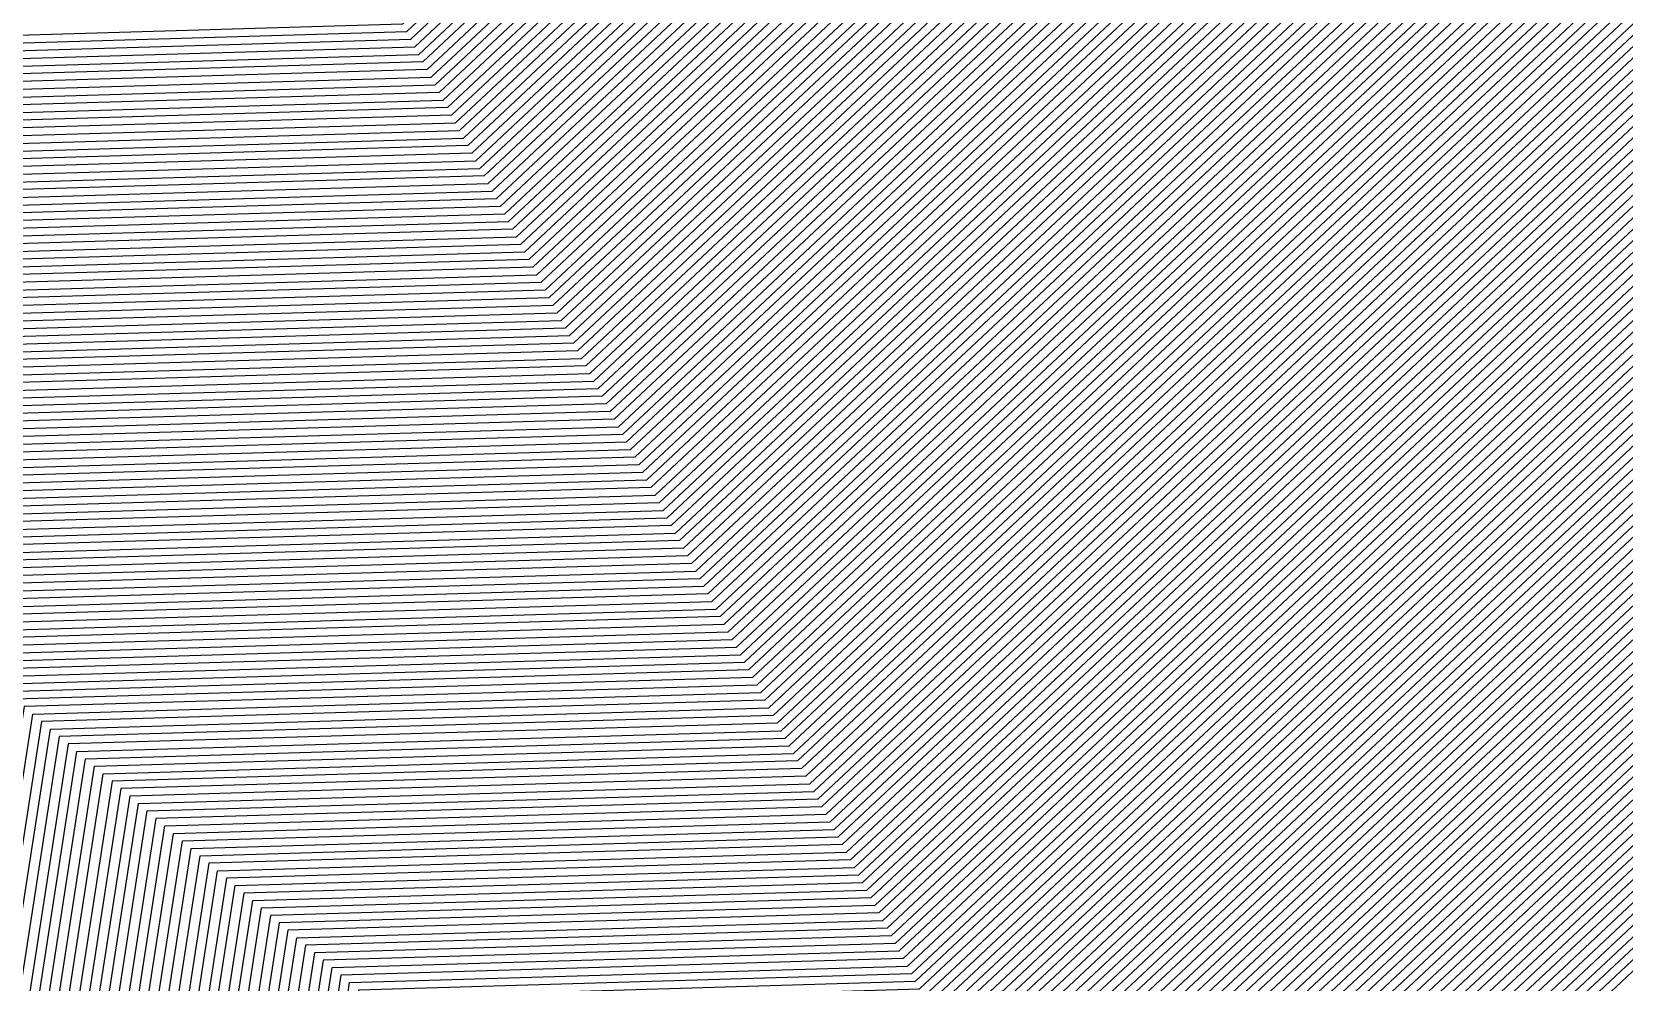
# Model space of a CAD drawing. Extents: x 7084 to 11035, y 13750 to 16729.
# Drawn here: x 7884.6 to 8017.6, y 15935 to 16014.4 of the extents above; entities that cross this region are included whole.
import ezdxf

# ---------------------------------------------------------------- set-up
doc = ezdxf.new("R2010")
doc.units = 0
doc.layers.add('Default', color=7, linetype='Continuous')

msp = doc.modelspace()

# ---------------------------------------------------------------- linework, layer by layer
at = {"layer": 'Default'}
for points in [[(8549.89, 16374.9), (8386.82, 16411.47), (8260.29, 16332.71), (8206.87, 16239.89), (8153.48, 16194.47), (8041.01, 16132.59), (7915.55, 16015.04), (7819.95, 16012.23), (7783.4, 15775.96), (7732.68, 15575.59), (7727.05, 15558.71)], [(7727.78, 15558.42), (7733.38, 15575.22), (7784.28, 15776.32), (7820.68, 16011.61), (7915.89, 16014.41), (8041.8, 16132.38), (8153.8, 16194.01), (8207.39, 16239.59), (8260.59, 16332.02), (8386.59, 16410.45), (8548.99, 16374.04)], [(7728.51, 15558.12), (7734.08, 15574.86), (7785.17, 15776.67), (7821.42, 16010.98), (7916.23, 16013.77), (8042.59, 16132.17), (8154.13, 16193.54), (8207.91, 16239.28), (8260.89, 16331.34), (8386.37, 16409.44), (8548.09, 16373.18)], [(7729.23, 15557.82), (7734.79, 15574.49), (7786.06, 15777.02), (7822.15, 16010.36), (7916.57, 16013.14), (8043.39, 16131.96), (8154.46, 16193.07), (8208.42, 16238.98), (8261.18, 16330.65), (8386.14, 16408.43), (8547.2, 16372.31)], [(7729.96, 15557.52), (7735.49, 15574.12), (7786.94, 15777.38), (7822.89, 16009.74), (7916.91, 16012.5), (8044.18, 16131.75), (8154.79, 16192.6), (8208.94, 16238.67), (8261.48, 16329.96), (8385.92, 16407.41), (8546.3, 16371.45)], [(8545.4, 16370.59), (8385.69, 16406.4), (8261.78, 16329.27), (8209.46, 16238.37), (8155.11, 16192.14), (8044.97, 16131.53), (7917.25, 16011.87), (7823.62, 16009.11), (7787.83, 15777.73), (7736.2, 15573.75), (7730.69, 15557.22)], [(8544.5, 16369.73), (8385.47, 16405.39), (8262.08, 16328.58), (8209.98, 16238.07), (8155.44, 16191.67), (8045.76, 16131.32), (7917.59, 16011.23)], [(7300.21, 14492.61), (7308.42, 14656.94), (7423.09, 14880.91), (7469.62, 14984.99), (7524.22, 15110.63), (7603.59, 15203.76), (7693.9, 15299.62), (7702.11, 15395.48), (7732.14, 15556.63), (7737.6, 15573.02), (7789.6, 15778.43), (7825.09, 16007.87), (7917.93, 16010.6), (8046.55, 16131.11), (8155.77, 16191.2), (8210.5, 16237.76), (8262.38, 16327.9), (8385.24, 16404.37), (8543.6, 16368.87)], [(7423.39, 14880.47), (7470.08, 14984.91), (7524.45, 15110.02), (7604.1, 15203.47), (7694.72, 15299.67), (7702.96, 15395.87), (7732.87, 15556.33), (7738.31, 15572.65), (7790.49, 15778.79), (7825.83, 16007.24), (7918.27, 16009.96), (8047.34, 16130.9), (8156.09, 16190.73), (8211.02, 16237.46), (8262.67, 16327.21), (8385.02, 16403.36), (8542.7, 16368)], [(8541.8, 16367.14), (8384.79, 16402.35), (8262.97, 16326.52), (8211.54, 16237.15), (8156.42, 16190.26), (8048.13, 16130.69), (7918.61, 16009.33), (7826.57, 16006.62), (7791.37, 15779.14), (7739.01, 15572.28), (7733.6, 15556.03), (7703.82, 15396.26), (7695.55, 15299.72), (7604.61, 15203.19)], [(7471, 14984.76), (7524.91, 15108.8), (7605.11, 15202.9), (7696.38, 15299.77), (7704.67, 15396.64), (7734.32, 15555.74), (7739.71, 15571.91), (7792.26, 15779.49), (7827.3, 16006), (7918.95, 16008.69), (8048.93, 16130.47), (8156.75, 16189.8), (8212.06, 16236.85), (8263.27, 16325.83), (8384.57, 16401.33), (8540.91, 16366.28)], [(8540.01, 16365.42), (8384.34, 16400.32), (8263.57, 16325.14), (8212.58, 16236.54), (8157.07, 16189.33), (8049.72, 16130.26), (7919.29, 16008.06), (7828.04, 16005.37), (7793.15, 15779.85), (7740.42, 15571.55), (7735.05, 15555.44)], [(7424.89, 14878.26), (7472.39, 14984.53), (7525.61, 15106.96), (7606.64, 15202.05), (7698.85, 15299.93), (7707.24, 15397.81), (7736.5, 15554.84), (7741.83, 15570.81), (7794.92, 15780.55), (7829.51, 16004.13), (7919.97, 16006.79), (8051.3, 16129.84), (8157.73, 16188.39), (8213.61, 16235.94), (8264.16, 16323.77), (8383.89, 16398.29), (8538.21, 16363.69)], [(8539.11, 16364.56), (8384.12, 16399.31), (8263.87, 16324.46), (8213.09, 16236.24), (8157.4, 16188.86), (8050.51, 16130.05), (7919.63, 16007.42), (7828.77, 16004.75), (7794.03, 15780.2), (7741.12, 15571.18), (7735.78, 15555.14)], [(7737.23, 15554.54), (7742.53, 15570.44), (7795.8, 15780.91), (7830.24, 16003.51), (7920.31, 16006.16), (8052.09, 16129.63), (8158.05, 16187.93), (8214.13, 16235.63), (8264.46, 16323.08), (8383.67, 16397.28), (8537.31, 16362.83)], [(8535.51, 16361.11), (8383.22, 16395.25), (8265.06, 16321.71), (8215.17, 16235.02), (8158.71, 16186.99), (8053.68, 16129.2), (7920.99, 16004.89), (7831.71, 16002.26), (7797.58, 15781.61), (7743.94, 15569.71), (7738.69, 15553.95), (7709.8, 15398.97), (7701.33, 15300.08), (7608.17, 15201.19), (7526.3, 15105.13), (7473.78, 14984.3), (7425.79, 14876.93), (7315.51, 14661.54), (7307.04, 14492.02), (7464.58, 14347.55), (7526.69, 14248.66), (7652.73, 14214.51), (7949.16, 14434.89)], [(8534.62, 16360.24), (8382.99, 16394.24), (8265.36, 16321.02), (8215.69, 16234.72), (8159.03, 16186.52), (8054.47, 16128.99), (7921.33, 16004.25), (7832.45, 16001.64), (7798.46, 15781.97), (7744.64, 15569.34), (7739.41, 15553.65), (7710.66, 15399.36), (7702.16, 15300.13), (7608.68, 15200.91), (7526.53, 15104.52), (7474.25, 14984.22), (7426.09, 14876.49), (7316.3, 14662.05), (7307.8, 14491.95), (7464.65, 14348.12)], [(7740.14, 15553.35), (7745.34, 15568.97), (7799.35, 15782.32), (7833.18, 16001.01), (7921.67, 16003.62), (8055.26, 16128.78), (8159.36, 16186.06), (8216.21, 16234.41), (8265.66, 16320.33), (8382.77, 16393.23), (8533.72, 16359.38)], [(7740.87, 15553.05), (7746.05, 15568.61), (7800.24, 15782.67), (7833.92, 16000.39), (7922.01, 16002.98), (8056.05, 16128.57), (8159.69, 16185.59), (8216.73, 16234.11), (8265.95, 16319.64), (8382.54, 16392.21), (8532.82, 16358.52)], [(8531.92, 16357.66), (8382.32, 16391.2), (8266.25, 16318.95), (8217.24, 16233.81), (8160.01, 16185.12), (8056.84, 16128.36), (7922.35, 16002.35), (7834.65, 15999.77), (7801.12, 15783.03), (7746.75, 15568.24), (7741.59, 15552.76)], [(7742.32, 15552.46), (7747.46, 15567.87), (7802.01, 15783.38), (7835.39, 15999.14), (7922.69, 16001.71), (8057.63, 16128.14), (8160.34, 16184.65), (8217.76, 16233.5), (8266.55, 16318.27), (8382.1, 16390.19), (8531.02, 16356.8)], [(7743.05, 15552.16), (7748.16, 15567.5), (7802.89, 15783.73), (7836.12, 15998.52), (7923.03, 16001.08), (8058.42, 16127.93), (8160.67, 16184.19), (8218.28, 16233.2), (8266.85, 16317.58), (8381.87, 16389.17), (8530.12, 16355.93)], [(8529.22, 16355.07), (8381.65, 16388.16), (8267.15, 16316.89), (8218.8, 16232.89), (8160.99, 16183.72), (8059.22, 16127.72), (7923.37, 16000.44)], [(8528.33, 16354.21), (8381.42, 16387.15), (8267.44, 16316.2), (8219.32, 16232.59), (8161.32, 16183.25), (8060.01, 16127.51), (7923.71, 15999.81)], [(8527.43, 16353.35), (8381.2, 16386.13), (8267.74, 16315.51), (8219.84, 16232.28), (8161.65, 16182.78), (8060.8, 16127.3), (7924.05, 15999.17), (7838.33, 15996.65), (7805.55, 15784.79), (7750.27, 15566.4), (7745.23, 15551.27)], [(7745.96, 15550.97), (7750.98, 15566.03), (7806.44, 15785.14), (7839.06, 15996.03), (7924.39, 15998.54), (8061.59, 16127.08), (8161.97, 16182.31), (8220.36, 16231.98), (8268.04, 16314.83), (8380.97, 16385.12), (8526.53, 16352.48)], [(8525.63, 16351.62), (8380.75, 16384.11), (8268.34, 16314.14), (8220.88, 16231.68), (8162.3, 16181.85), (8062.38, 16126.87), (7924.73, 15997.9), (7839.8, 15995.4), (7807.33, 15785.5), (7751.68, 15565.66)], [(7752.38, 15565.3), (7808.21, 15785.85), (7840.53, 15994.78), (7925.07, 15997.27), (8063.17, 16126.66), (8162.63, 16181.38), (8221.4, 16231.37), (8268.64, 16313.45), (8380.52, 16383.09), (8524.73, 16350.76)], [(7753.79, 15564.56), (7809.98, 15786.56), (7842.01, 15993.53), (7925.75, 15996), (8064.76, 16126.24), (8163.28, 16180.44), (8222.43, 16230.76), (8269.23, 16312.08), (8380.07, 16381.07), (8522.93, 16349.04)], [(8523.83, 16349.9), (8380.3, 16382.08), (8268.93, 16312.76), (8221.91, 16231.07), (8162.95, 16180.91), (8063.97, 16126.45), (7925.41, 15996.63)], [(8522.03, 16348.17), (8379.85, 16380.05), (8269.53, 16311.39), (8222.95, 16230.46), (8163.61, 16179.98), (8065.55, 16126.02), (7926.09, 15995.36), (7842.74, 15992.91), (7810.87, 15786.91), (7754.49, 15564.19)], [(8521.14, 16347.31), (8379.62, 16379.04), (8269.83, 16310.7), (8223.47, 16230.15), (8163.94, 16179.51), (8066.34, 16125.81), (7926.43, 15994.73), (7843.48, 15992.29)], [(7755.9, 15563.46), (7812.64, 15787.62), (7844.21, 15991.66), (7926.77, 15994.09), (8067.13, 16125.6), (8164.26, 16179.04), (8223.99, 16229.85), (8270.13, 16310.01), (8379.4, 16378.03), (8520.24, 16346.45)], [(8519.34, 16345.59), (8379.17, 16377.02), (8270.42, 16309.32), (8224.51, 16229.55), (8164.59, 16178.57), (8067.92, 16125.39), (7927.11, 15993.46), (7844.95, 15991.04)], [(8518.44, 16344.72), (8378.95, 16376), (8270.72, 16308.64), (8225.03, 16229.24), (8164.92, 16178.11), (8068.71, 16125.18), (7927.45, 15992.82), (7845.68, 15990.42), (7814.42, 15788.32), (7757.31, 15562.72), (7752.5, 15548.29)], [(7483.51, 14982.68), (7531.14, 15092.29), (7618.86, 15195.21), (7718.68, 15301.16), (7727.75, 15407.11), (7753.95, 15547.69), (7758.72, 15561.99), (7816.19, 15789.03), (7847.15, 15989.17), (7928.13, 15991.55), (8070.3, 16124.75), (8165.57, 16177.17), (8226.06, 16228.63), (8271.32, 16307.26), (8378.5, 16373.98), (8516.64, 16343)], [(7759.42, 15561.62), (7817.07, 15789.38), (7847.89, 15988.55), (7928.47, 15990.92), (8071.09, 16124.54), (8165.9, 16176.7), (8226.58, 16228.33), (8271.62, 16306.57), (8378.27, 16372.96), (8515.74, 16342.14)], [(7760.13, 15561.25), (7817.96, 15789.73), (7848.62, 15987.93), (7928.81, 15990.28), (8071.88, 16124.33), (8166.22, 16176.23), (8227.1, 16228.02), (8271.91, 16305.88), (8378.05, 16371.95), (8514.85, 16341.28)], [(7760.83, 15560.88), (7818.85, 15790.09), (7849.36, 15987.3), (7929.15, 15989.65), (8072.67, 16124.12), (8166.55, 16175.77), (8227.62, 16227.72), (8272.21, 16305.2), (8377.82, 16370.94), (8513.95, 16340.41)], [(7466.13, 14361.89), (7326.01, 14490.38), (7335.2, 14674.31), (7433.29, 14865.88), (7485.36, 14982.37), (7532.07, 15089.84), (7620.9, 15194.07), (7721.98, 15301.37), (7731.17, 15408.67), (7756.86, 15546.5), (7761.53, 15560.52), (7819.73, 15790.44), (7850.09, 15986.68), (7929.49, 15989.02), (8073.46, 16123.9), (8166.88, 16175.3), (8228.14, 16227.42), (8272.51, 16304.51), (8377.6, 16369.92), (8513.05, 16339.55)], [(8512.15, 16338.69), (8377.38, 16368.91), (8272.81, 16303.82), (8228.66, 16227.11), (8167.2, 16174.83), (8074.25, 16123.69), (7929.83, 15988.38), (7850.83, 15986.06), (7820.62, 15790.79), (7762.24, 15560.15)], [(8511.25, 16337.83), (8377.15, 16367.9), (8273.11, 16303.13), (8229.18, 16226.81), (8167.53, 16174.36), (8075.05, 16123.48), (7930.17, 15987.75), (7851.56, 15985.43), (7821.51, 15791.15), (7762.94, 15559.78)], [(7486.75, 14982.14), (7532.76, 15088), (7622.43, 15193.22), (7724.46, 15301.52), (7733.74, 15409.83), (7759.04, 15545.61), (7763.64, 15559.41), (7822.39, 15791.5), (7852.3, 15984.81), (7930.51, 15987.11), (8075.84, 16123.27), (8167.86, 16173.9), (8229.7, 16226.5), (8273.41, 16302.45), (8376.93, 16366.88), (8510.35, 16336.97)], [(8509.45, 16336.1), (8376.7, 16365.87), (8273.7, 16301.76), (8230.22, 16226.2), (8168.18, 16173.43), (8076.63, 16123.06), (7930.85, 15986.48), (7853.03, 15984.19), (7823.28, 15791.85), (7764.35, 15559.05), (7759.77, 15545.31), (7734.59, 15410.22), (7725.29, 15301.57), (7622.94, 15192.93)], [(7488.14, 14981.91), (7533.45, 15086.17), (7623.95, 15192.36), (7726.94, 15301.68), (7736.3, 15410.99), (7761.22, 15544.71), (7765.76, 15558.31), (7825.05, 15792.56), (7854.5, 15982.94), (7931.53, 15985.21), (8078.21, 16122.63), (8168.84, 16172.49), (8231.25, 16225.59), (8274.3, 16300.38), (8376.25, 16363.84), (8507.66, 16334.38)], [(7760.5, 15545.01), (7765.05, 15558.68), (7824.16, 15792.21), (7853.77, 15983.56), (7931.19, 15985.84), (8077.42, 16122.84), (8168.51, 16172.96), (8230.73, 16225.89), (8274, 16301.07), (8376.48, 16364.86), (8508.56, 16335.24)], [(8506.76, 16333.52), (8376.03, 16362.83), (8274.6, 16299.69), (8231.77, 16225.29), (8169.16, 16172.03), (8079, 16122.42), (7931.87, 15984.57), (7855.24, 15982.32), (7825.94, 15792.91), (7766.46, 15557.94)], [(8505.86, 16332.65), (8375.8, 16361.82), (8274.9, 16299.01), (8232.29, 16224.98), (8169.49, 16171.56), (8079.8, 16122.21), (7932.22, 15983.94), (7855.97, 15981.69), (7826.82, 15793.27), (7767.16, 15557.58)], [(8504.96, 16331.79), (8375.58, 16360.8), (8275.19, 16298.32), (8232.81, 16224.68), (8169.82, 16171.09), (8080.59, 16122), (7932.56, 15983.3), (7856.71, 15981.07), (7827.71, 15793.62), (7767.87, 15557.21)], [(8504.06, 16330.93), (8375.35, 16359.79), (8275.49, 16297.63), (8233.33, 16224.37), (8170.14, 16170.62), (8081.38, 16121.78), (7932.9, 15982.67), (7857.45, 15980.45), (7828.6, 15793.97), (7768.57, 15556.84)], [(8503.16, 16330.07), (8375.13, 16358.78), (8275.79, 16296.94), (8233.85, 16224.07), (8170.47, 16170.16), (8082.17, 16121.57), (7933.24, 15982.03), (7858.18, 15979.82), (7829.48, 15794.32), (7769.28, 15556.47)], [(8501.37, 16328.34), (8374.68, 16356.75), (8276.39, 16295.57), (8234.88, 16223.46), (8171.12, 16169.22), (8083.75, 16121.15), (7933.92, 15980.76), (7859.65, 15978.58), (7831.26, 15795.03), (7770.68, 15555.74)], [(7771.39, 15555.37), (7832.14, 15795.38), (7860.39, 15977.95), (7934.26, 15980.13), (8084.54, 16120.94), (8171.45, 16168.75), (8235.4, 16223.16), (8276.68, 16294.88), (8374.45, 16355.74), (8500.47, 16327.48)], [(7772.09, 15555), (7833.03, 15795.74), (7861.12, 15977.33), (7934.6, 15979.49), (8085.34, 16120.72), (8171.78, 16168.28), (8235.92, 16222.85), (8276.98, 16294.19), (8374.23, 16354.72), (8499.57, 16326.62)], [(8498.67, 16325.76), (8374, 16353.71), (8277.28, 16293.5), (8236.44, 16222.55), (8172.1, 16167.82), (8086.13, 16120.51), (7934.94, 15978.86), (7861.86, 15976.71), (7833.91, 15796.09), (7772.79, 15554.63)], [(8497.77, 16324.89), (8373.78, 16352.7), (8277.58, 16292.82), (8236.96, 16222.24), (8172.43, 16167.35), (8086.92, 16120.3), (7935.28, 15978.22), (7862.59, 15976.08), (7834.8, 15796.44), (7773.5, 15554.27)], [(7774.91, 15553.53), (7836.57, 15797.15), (7864.06, 15974.84), (7935.96, 15976.95), (8088.5, 16119.88), (8173.08, 16166.41), (8238, 16221.63), (8278.17, 16291.44), (8373.33, 16350.67), (8495.97, 16323.17)], [(7935.62, 15977.59), (8087.71, 16120.09), (8172.76, 16166.88), (8237.48, 16221.94), (8277.88, 16292.13), (8373.55, 16351.68), (8496.87, 16324.03)], [(8495.08, 16322.31), (8373.11, 16349.66), (8278.47, 16290.75), (8238.52, 16221.33), (8173.41, 16165.95), (8089.29, 16119.66), (7936.3, 15976.32), (7864.8, 15974.22), (7837.46, 15797.5), (7775.61, 15553.16), (7771.4, 15540.54), (7748.27, 15416.42), (7738.51, 15302.4), (7631.08, 15188.37), (7536.68, 15077.61), (7494.62, 14980.83), (7439.28, 14857.04), (7350.96, 14684.53), (7341.19, 14489.06), (7467.37, 14373.36), (7538.99, 14259.33), (7639.93, 14231.98), (7981.73, 14486.1)], [(7776.31, 15552.8), (7838.35, 15797.86), (7865.53, 15973.59), (7936.64, 15975.68), (8090.09, 16119.45), (8173.74, 16165.48), (8239.04, 16221.03), (8278.77, 16290.06), (8372.88, 16348.64), (8494.18, 16321.45)], [(7777.72, 15552.06), (7840.12, 15798.56), (7867, 15972.35), (7937.32, 15974.41), (8091.67, 16119.03), (8174.39, 16164.54), (8240.07, 16220.42), (8279.37, 16288.69), (8372.43, 16346.62), (8492.38, 16319.72)], [(8493.28, 16320.58), (8372.66, 16347.63), (8279.07, 16289.38), (8239.55, 16220.72), (8174.07, 16165.01), (8090.88, 16119.24), (7936.98, 15975.05), (7866.27, 15972.97)], [(7496.47, 14980.53), (7537.6, 15075.16), (7633.12, 15187.23), (7741.81, 15302.6), (7751.69, 15417.97), (7774.31, 15539.35), (7778.42, 15551.69), (7841, 15798.92), (7867.74, 15971.72), (7937.66, 15973.78), (8092.46, 16118.82), (8174.72, 16164.08), (8240.59, 16220.11), (8279.66, 16288), (8372.21, 16345.6), (8491.48, 16318.86)], [(8490.58, 16318), (8371.98, 16344.59), (8279.96, 16287.31), (8241.11, 16219.81), (8175.05, 16163.61), (8093.25, 16118.6), (7938, 15973.14), (7868.47, 15971.1), (7841.89, 15799.27), (7779.13, 15551.33), (7775.04, 15539.05), (7752.55, 15418.36), (7742.64, 15302.66)], [(7779.83, 15550.96), (7842.78, 15799.62), (7869.21, 15970.48), (7938.34, 15972.51), (8094.04, 16118.39), (8175.37, 16163.14), (8241.63, 16219.5), (8280.26, 16286.63), (8371.76, 16343.58), (8489.68, 16317.13)], [(8488.79, 16316.27), (8371.53, 16342.56), (8280.56, 16285.94), (8242.15, 16219.2), (8175.7, 16162.67), (8094.83, 16118.18), (7938.68, 15971.88), (7869.94, 15969.85), (7843.66, 15799.97)], [(8487.89, 16315.41), (8371.31, 16341.55), (8280.86, 16285.25), (8242.67, 16218.9), (8176.03, 16162.2), (8095.63, 16117.97), (7939.02, 15971.24)], [(8486.99, 16314.55), (8371.08, 16340.54), (8281.16, 16284.56), (8243.19, 16218.59), (8176.35, 16161.74), (8096.42, 16117.76), (7939.36, 15970.61), (7871.41, 15968.61), (7845.44, 15800.68), (7781.94, 15549.86)], [(7499.72, 14979.99), (7539.22, 15070.88), (7636.68, 15185.24), (7747.59, 15302.96), (7757.67, 15420.69), (7779.4, 15537.26), (7783.35, 15549.12), (7847.21, 15801.39), (7872.88, 15967.36), (7940.04, 15969.34), (8098, 16117.33), (8177.01, 16160.8), (8244.22, 16217.98), (8281.75, 16283.19), (8370.63, 16338.51), (8485.19, 16312.82)], [(8486.09, 16313.69), (8370.86, 16339.52), (8281.45, 16283.87), (8243.7, 16218.29), (8176.68, 16161.27), (8097.21, 16117.54), (7939.7, 15969.97), (7872.15, 15967.98), (7846.32, 15801.03), (7782.65, 15549.49)], [(8484.29, 16311.96), (8370.41, 16337.5), (8282.05, 16282.5), (8244.74, 16217.68), (8177.33, 16160.33), (8098.79, 16117.12), (7940.38, 15968.7), (7873.62, 15966.74), (7848.09, 15801.74), (7784.06, 15548.75)], [(7784.76, 15548.38), (7848.98, 15802.09), (7874.36, 15966.11), (7940.72, 15968.07), (8099.58, 16116.91), (8177.66, 16159.87), (8245.26, 16217.37), (8282.35, 16281.81), (8370.18, 16336.48), (8483.39, 16311.1)], [(8482.5, 16310.24), (8369.96, 16335.47), (8282.65, 16281.12), (8245.78, 16217.07), (8177.99, 16159.4), (8100.38, 16116.7), (7941.06, 15967.43), (7875.09, 15965.49), (7849.87, 15802.45), (7785.46, 15548.02)], [(7786.17, 15547.65), (7850.75, 15802.8), (7875.83, 15964.87), (7941.4, 15966.8), (8101.17, 16116.48), (8178.31, 16158.93), (8246.3, 16216.77), (8282.94, 16280.43), (8369.73, 16334.46), (8481.6, 16309.38)], [(7783.04, 15535.78), (7786.87, 15547.28), (7851.64, 15803.15), (7876.56, 15964.24), (7941.74, 15966.16), (8101.96, 16116.27), (8178.64, 16158.46), (8246.82, 16216.46), (8283.24, 16279.75), (8369.51, 16333.44), (8480.7, 16308.51)], [(8479.8, 16307.65), (8369.28, 16332.43), (8283.54, 16279.06), (8247.34, 16216.16), (8178.97, 16158), (8102.75, 16116.06), (7942.08, 15965.53), (7877.3, 15963.62), (7852.53, 15803.51), (7787.57, 15546.91)], [(7784.49, 15535.18), (7788.28, 15546.55), (7853.41, 15803.86), (7878.03, 15963), (7942.42, 15964.89), (8103.54, 16115.85), (8179.29, 16157.53), (8247.86, 16215.85), (8283.84, 16278.37), (8369.06, 16331.42), (8478.9, 16306.79)], [(7788.98, 15546.18), (7854.3, 15804.21), (7878.77, 15962.37), (7942.76, 15964.26), (8104.33, 16115.64), (8179.62, 16157.06), (8248.37, 16215.55), (8284.14, 16277.68), (8368.83, 16330.4), (8478, 16305.93)], [(7790.39, 15545.44), (7856.07, 15804.92), (7880.24, 15961.13), (7943.44, 15962.99), (8105.92, 16115.21), (8180.27, 16156.13), (8249.41, 16214.94), (8284.73, 16276.31), (8368.39, 16328.38), (8476.2, 16304.2)], [(7791.09, 15545.08), (7856.96, 15805.27), (7880.97, 15960.5), (7943.78, 15962.35), (8106.71, 16115), (8180.6, 16155.66), (8249.93, 16214.64), (8285.03, 16275.62), (8368.16, 16327.36), (8475.31, 16303.34)], [(7791.8, 15544.71), (7857.84, 15805.62), (7881.71, 15959.88), (7944.12, 15961.72), (8107.5, 16114.79), (8180.93, 16155.19), (8250.45, 16214.33), (8285.33, 16274.93), (8367.94, 16326.35), (8474.41, 16302.48)], [(8473.51, 16301.62), (8367.71, 16325.34), (8285.63, 16274.24), (8250.97, 16214.03), (8181.25, 16154.72), (8108.29, 16114.58), (7944.46, 15961.08), (7882.44, 15959.26), (7858.73, 15805.98), (7792.5, 15544.34)], [(8472.61, 16300.75), (8367.49, 16324.32), (8285.92, 16273.56), (8251.49, 16213.72), (8181.58, 16154.25), (8109.08, 16114.37), (7944.8, 15960.45), (7883.18, 15958.64), (7859.62, 15806.33), (7793.21, 15543.97)], [(8471.71, 16299.89), (8367.26, 16323.31), (8286.22, 16272.87), (8252.01, 16213.42), (8181.91, 16153.79), (8109.87, 16114.15), (7945.14, 15959.81), (7883.91, 15958.01), (7860.5, 15806.68), (7793.91, 15543.61)], [(7447.38, 14845.1), (7507.12, 14978.76), (7542.91, 15061.09), (7644.83, 15180.68), (7760.81, 15303.79), (7771.35, 15426.89), (7791.03, 15532.5), (7794.61, 15543.24), (7861.39, 15807.04), (7884.65, 15957.39), (7945.48, 15959.18), (8110.66, 16113.94), (8182.23, 16153.32), (8252.52, 16213.11), (8286.52, 16272.18), (8367.04, 16322.3), (8470.81, 16299.03)], [(8469.91, 16298.17), (8366.81, 16321.28), (8286.82, 16271.49), (8253.04, 16212.81), (8182.56, 16152.85), (8111.46, 16113.73), (7945.82, 15958.54), (7885.38, 15956.77), (7862.27, 15807.39), (7795.32, 15542.87), (7791.76, 15532.2)], [(7631.67, 14243.24), (7546.91, 14266.21), (7469.16, 14389.99), (7363.2, 14487.16), (7373.81, 14699.35), (7447.98, 14844.21), (7508.05, 14978.6), (7543.37, 15059.87), (7645.85, 15180.11), (7762.46, 15303.89), (7773.06, 15427.67), (7792.49, 15531.9), (7796.02, 15542.5), (7863.16, 15807.74), (7886.12, 15956.14), (7946.16, 15957.91), (8112.25, 16113.52), (8182.89, 16152.38), (8253.56, 16212.51), (8287.12, 16270.8), (8366.59, 16320.27), (8469.02, 16297.3)], [(8468.12, 16296.44), (8366.36, 16319.26), (8287.41, 16270.12), (8254.08, 16212.2), (8183.22, 16151.92), (8113.04, 16113.31), (7946.5, 15957.27), (7886.85, 15955.52), (7864.05, 15808.1), (7796.72, 15542.13)], [(8467.22, 16295.58), (8366.14, 16318.24), (8287.71, 16269.43), (8254.6, 16211.9), (8183.54, 16151.45), (8113.83, 16113.09), (7946.84, 15956.64), (7887.59, 15954.9), (7864.93, 15808.45), (7797.43, 15541.77), (7793.94, 15531.31)], [(7798.13, 15541.4), (7865.82, 15808.8), (7888.32, 15954.27), (7947.18, 15956), (8114.62, 16112.88), (8183.87, 16150.98), (8255.12, 16211.59), (8288.01, 16268.74), (8365.91, 16317.23), (8466.32, 16294.72)], [(7795.4, 15530.71), (7798.84, 15541.03), (7866.71, 15809.16), (7889.06, 15953.65), (7947.52, 15955.37), (8115.41, 16112.67), (8184.2, 16150.51), (8255.64, 16211.29), (8288.31, 16268.05), (8365.69, 16316.22), (8465.42, 16293.86)], [(7799.54, 15540.66), (7867.59, 15809.51), (7889.8, 15953.03), (7947.86, 15954.74), (8116.21, 16112.46), (8184.52, 16150.05), (8256.16, 16210.98), (8288.61, 16267.37), (8365.46, 16315.2), (8464.52, 16292.99)], [(7800.24, 15540.3), (7868.48, 15809.86), (7890.53, 15952.4), (7948.2, 15954.1), (8117, 16112.25), (8184.85, 16149.58), (8256.68, 16210.68), (8288.91, 16266.68), (8365.24, 16314.19), (8463.62, 16292.13)], [(8462.73, 16291.27), (8365.01, 16313.18), (8289.2, 16265.99), (8257.19, 16210.38), (8185.18, 16149.11), (8117.79, 16112.03), (7948.54, 15953.47), (7891.27, 15951.78), (7869.36, 15810.22), (7800.95, 15539.93)], [(8461.83, 16290.41), (8364.79, 16312.16), (8289.5, 16265.3), (8257.71, 16210.07), (8185.5, 16148.64), (8118.58, 16111.82), (7948.89, 15952.83), (7892, 15951.16), (7870.25, 15810.57), (7801.65, 15539.56)], [(8460.93, 16289.54), (8364.56, 16311.15), (8289.8, 16264.61), (8258.23, 16209.77), (8185.83, 16148.17), (8119.37, 16111.61), (7949.23, 15952.2), (7892.74, 15950.53), (7871.14, 15810.92), (7802.35, 15539.19), (7799.03, 15529.22), (7780.76, 15431.16), (7769.9, 15304.35), (7650.43, 15177.55), (7545.45, 15054.36), (7512.22, 14977.91), (7450.68, 14840.23), (7380.9, 14703.95), (7370.04, 14486.56), (7469.72, 14395.15), (7549.36, 14268.34), (7629.11, 14246.74), (8009.23, 14529.33)], [(7803.06, 15538.83), (7872.02, 15811.27), (7893.47, 15949.91), (7949.57, 15951.56), (8120.16, 16111.4), (8186.16, 16147.71), (8258.75, 16209.46), (8290.1, 16263.93), (8364.34, 16310.14), (8460.03, 16288.68)], [(8458.23, 16286.96), (8363.89, 16308.11), (8290.69, 16262.55), (8259.79, 16208.85), (8186.81, 16146.77), (8121.75, 16110.97), (7950.25, 15950.29), (7894.94, 15948.66), (7873.8, 15811.98), (7804.47, 15538.09), (7801.21, 15528.33), (7783.32, 15432.32), (7772.37, 15304.51), (7651.96, 15176.69)], [(7805.17, 15537.72), (7874.68, 15812.33), (7895.68, 15948.04), (7950.59, 15949.66), (8122.54, 16110.76), (8187.14, 16146.3), (8260.31, 16208.55), (8290.99, 16261.86), (8363.67, 16307.1), (8457.33, 16286.1)], [(7452.18, 14838.02), (7514.53, 14977.52), (7546.6, 15051.31), (7652.98, 15176.12), (7774.03, 15304.61), (7785.03, 15433.1), (7802.67, 15527.73), (7805.87, 15537.36), (7875.57, 15812.69), (7896.41, 15947.42), (7950.93, 15949.02), (8123.33, 16110.55), (8187.46, 16145.84), (8260.83, 16208.24), (8291.29, 16261.17), (8363.44, 16306.09), (8456.44, 16285.23)], [(7806.58, 15536.99), (7876.46, 15813.04), (7897.15, 15946.79), (7951.27, 15948.39), (8124.12, 16110.34), (8187.79, 16145.37), (8261.35, 16207.94), (8291.59, 16260.49), (8363.22, 16305.07), (8455.54, 16284.37)], [(7626.84, 14249.84), (7551.55, 14270.24), (7470.22, 14399.74), (7376.11, 14486.04), (7387.2, 14708.03), (7453.07, 14836.7), (7515.92, 14977.29), (7547.29, 15049.47), (7654.5, 15175.27), (7776.5, 15304.77), (7787.59, 15434.26), (7804.85, 15526.84), (7807.99, 15536.25), (7878.23, 15813.75), (7898.62, 15945.55), (7951.95, 15947.12), (8125.7, 16109.91), (8188.44, 16144.43), (8262.38, 16207.33), (8292.18, 16259.11), (8362.77, 16303.05), (8453.74, 16282.65)], [(7377.63, 14485.91), (7388.77, 14709.05), (7453.67, 14835.81), (7516.85, 14977.14), (7547.75, 15048.25), (7655.52, 15174.7), (7778.16, 15304.87), (7789.3, 15435.04), (7806.3, 15526.24), (7809.39, 15535.52), (7880, 15814.45), (7900.09, 15944.3), (7952.63, 15945.85), (8127.29, 16109.49), (8189.1, 16143.5), (8263.42, 16206.72), (8292.78, 16257.74), (8362.32, 16301.02), (8451.94, 16280.92)], [(8451.04, 16280.06), (8362.09, 16300.01), (8293.08, 16257.05), (8263.94, 16206.42), (8189.42, 16143.03), (8128.08, 16109.28), (7952.97, 15945.21), (7900.82, 15943.68), (7880.89, 15814.81), (7810.1, 15535.15)], [(7470.46, 14402.03), (7379.14, 14485.78), (7390.35, 14710.08), (7454.27, 14834.93), (7517.78, 14976.99), (7548.22, 15047.02), (7656.54, 15174.13), (7779.81, 15304.97), (7791.01, 15435.81), (7807.76, 15525.65), (7810.8, 15534.78), (7881.77, 15815.16), (7901.56, 15943.06), (7953.31, 15944.58), (8128.87, 16109.07), (8189.75, 16142.56), (8264.46, 16206.11), (8293.38, 16256.36), (8361.87, 16298.99), (8450.14, 16279.2)], [(8449.25, 16278.34), (8361.64, 16297.98), (8293.67, 16255.67), (8264.98, 16205.81), (8190.08, 16142.1), (8129.66, 16108.85), (7953.65, 15943.94), (7902.29, 15942.43), (7882.66, 15815.51), (7811.5, 15534.41)], [(8482.98, 14288.93), (8114.28, 14435.26), (7975.94, 14476.99), (7642.2, 14228.88), (7536.8, 14257.43), (7466.87, 14368.77), (7335.12, 14489.59), (7344.66, 14680.44), (7436.88, 14860.57), (7490.92, 14981.45), (7534.83, 15082.5), (7627.01, 15190.65), (7731.9, 15301.99), (7741.43, 15413.32), (7765.59, 15542.93), (7769.98, 15556.11), (7830.37, 15794.68), (7858.92, 15979.2), (7933.58, 15981.4), (8082.96, 16121.36), (8170.8, 16169.69), (8234.37, 16223.76), (8276.09, 16296.26)], [(7455.17, 14833.6), (7519.16, 14976.75), (7548.91, 15045.19), (7658.07, 15173.27), (7782.29, 15305.13), (7793.58, 15436.98), (7809.94, 15524.75), (7812.91, 15533.68), (7884.43, 15816.22), (7903.76, 15941.19), (7954.33, 15942.67), (8131.24, 16108.43), (8190.73, 16141.16), (8266.01, 16205.2), (8294.27, 16254.3), (8361.19, 16295.95), (8447.45, 16276.61)], [(7812.21, 15534.05), (7883.55, 15815.87), (7903.03, 15941.81), (7953.99, 15943.31), (8130.45, 16108.64), (8190.4, 16141.63), (8265.5, 16205.51), (8293.97, 16254.98), (8361.42, 16296.97), (8448.35, 16277.47)], [(8446.55, 16275.75), (8360.97, 16294.94), (8294.57, 16253.61), (8266.53, 16204.9), (8191.06, 16140.69), (8132.04, 16108.22), (7954.67, 15942.04), (7904.5, 15940.56), (7885.32, 15816.57), (7813.62, 15533.31)], [(8445.65, 16274.89), (8360.74, 16293.93), (8294.87, 16252.92), (8267.05, 16204.59), (8191.38, 16140.22), (8132.83, 16108.01), (7955.01, 15941.4), (7905.24, 15939.94), (7886.2, 15816.92), (7814.32, 15532.94)], [(7521.02, 14976.45), (7549.83, 15042.74), (7660.11, 15172.13), (7785.59, 15305.33), (7797, 15438.53), (7812.85, 15523.56), (7815.73, 15532.21), (7887.98, 15817.63), (7906.71, 15938.69), (7955.69, 15940.13), (8134.41, 16107.58), (8192.04, 16139.29), (8268.09, 16203.98), (8295.46, 16251.55), (8360.29, 16291.9), (8443.85, 16273.16)], [(8444.75, 16274.03), (8360.52, 16292.91), (8295.16, 16252.23), (8267.57, 16204.29), (8191.71, 16139.76), (8133.62, 16107.79), (7955.35, 15940.77), (7905.97, 15939.32), (7887.09, 15817.28), (7815.02, 15532.58)], [(8442.96, 16272.3), (8360.07, 16290.89), (8295.76, 16250.86), (8268.61, 16203.68), (8192.36, 16138.82), (8135.2, 16107.37), (7956.03, 15939.5), (7907.44, 15938.07), (7888.86, 15817.98), (7816.43, 15531.84)], [(8442.06, 16271.44), (8359.84, 16289.87), (8296.06, 16250.17), (8269.13, 16203.38), (8192.69, 16138.35), (8135.99, 16107.16), (7956.37, 15938.86), (7908.18, 15937.45), (7889.75, 15818.34), (7817.14, 15531.47)], [(8441.16, 16270.58), (8359.62, 16288.86), (8296.36, 16249.48), (8269.65, 16203.07), (8193.02, 16137.89), (8136.79, 16106.95), (7956.71, 15938.23), (7908.91, 15936.82), (7890.64, 15818.69), (7817.84, 15531.11)], [(7818.54, 15530.74), (7891.52, 15819.04), (7909.65, 15936.2), (7957.05, 15937.6), (8137.58, 16106.73), (8193.35, 16137.42), (8270.17, 16202.77), (8296.66, 16248.79), (8359.4, 16287.85), (8440.26, 16269.71)], [(8439.36, 16268.85), (8359.17, 16286.83), (8296.95, 16248.11), (8270.68, 16202.46), (8193.67, 16136.95), (8138.37, 16106.52), (7957.39, 15936.96), (7910.38, 15935.58), (7892.41, 15819.4)], [(7400.59, 14716.72), (7458.17, 14829.18), (7523.8, 14975.99), (7551.21, 15039.07), (7663.16, 15170.43), (7790.55, 15305.64), (7802.13, 15440.86), (7817.21, 15521.77), (7819.95, 15530), (7893.29, 15819.75), (7911.12, 15934.95), (7957.73, 15936.33), (8139.16, 16106.31), (8194, 16136.48), (8271.2, 16202.16), (8297.25, 16247.42), (8358.95, 16285.82), (8438.46, 16267.99)], [(8437.56, 16267.13), (8358.72, 16284.81), (8297.55, 16246.73), (8271.72, 16201.85), (8194.33, 16136.02), (8139.95, 16106.1), (7958.07, 15935.69), (7911.85, 15934.33), (7894.18, 15820.1), (7820.65, 15529.63)], [(7391.29, 14484.72), (7402.95, 14718.25), (7459.07, 14827.85), (7525.18, 14975.75), (7551.91, 15037.24), (7664.69, 15169.57), (7793.03, 15305.8), (7804.69, 15442.02), (7819.39, 15520.88), (7822.06, 15528.9), (7895.95, 15820.81), (7913.32, 15933.08), (7958.75, 15934.42), (8141.53, 16105.67), (8194.98, 16135.08), (8272.76, 16201.25), (8298.15, 16245.35), (8358.27, 16282.78), (8435.77, 16265.4)], [(7821.36, 15529.27), (7895.07, 15820.46), (7912.59, 15933.71), (7958.41, 15935.06), (8140.74, 16105.89), (8194.65, 16135.55), (8272.24, 16201.55), (8297.85, 16246.04), (8358.5, 16283.79), (8436.67, 16266.27)], [(8434.87, 16264.54), (8358.05, 16281.77), (8298.44, 16244.67), (8273.28, 16200.94), (8195.31, 16134.61), (8142.33, 16105.46), (7959.09, 15933.79), (7914.06, 15932.46), (7896.84, 15821.16), (7822.77, 15528.53), (7820.12, 15520.58)], [(8433.97, 16263.68), (8357.82, 16280.75), (8298.74, 16243.98), (8273.8, 16200.64), (8195.63, 16134.14), (8143.12, 16105.25), (7959.43, 15933.15), (7914.79, 15931.84), (7897.73, 15821.51), (7823.47, 15528.16), (7820.84, 15520.28), (7806.4, 15442.8), (7794.68, 15305.9), (7665.71, 15169)], [(7824.17, 15527.8), (7898.61, 15821.87), (7915.53, 15931.21), (7959.77, 15932.52), (8143.91, 16105.04), (8195.96, 16133.68), (8274.32, 16200.33), (8299.04, 16243.29), (8357.6, 16279.74), (8433.07, 16262.82)], [(8432.17, 16261.95), (8357.37, 16278.73), (8299.34, 16242.6), (8274.83, 16200.03), (8196.29, 16133.21), (8144.7, 16104.83), (7960.11, 15931.88), (7916.26, 15930.59), (7899.5, 15822.22), (7824.88, 15527.43)], [(7825.58, 15527.06), (7900.38, 15822.57), (7917, 15929.97), (7960.45, 15931.25), (8145.49, 16104.61), (8196.61, 16132.74), (8275.35, 16199.72), (8299.64, 16241.92), (8357.15, 16277.71), (8431.27, 16261.09)], [(7407.68, 14721.32), (7460.87, 14825.2), (7527.96, 14975.29), (7553.29, 15033.57), (7667.74, 15167.86), (7797.98, 15306.1), (7809.82, 15444.35), (7823.75, 15519.09), (7826.28, 15526.69), (7901.27, 15822.93), (7917.73, 15929.35), (7960.79, 15930.61), (8146.28, 16104.4), (8196.94, 16132.27), (8275.87, 16199.42), (8299.93, 16241.23), (8356.92, 16276.7), (8430.37, 16260.23)], [(8428.58, 16258.51), (8356.47, 16274.67), (8300.53, 16239.85), (8276.91, 16198.81), (8197.59, 16131.34), (8147.87, 16103.98), (7961.47, 15929.34), (7919.2, 15928.1), (7903.04, 15823.63), (7827.69, 15525.96)], [(7961.13, 15929.98), (8147.07, 16104.19), (8197.27, 16131.81), (8276.39, 16199.12), (8300.23, 16240.54), (8356.7, 16275.69), (8429.48, 16259.37)], [(7398.12, 14484.13), (7410.04, 14722.85), (7461.77, 14823.87), (7529.35, 14975.06), (7553.98, 15031.73), (7669.27, 15167.01), (7800.46, 15306.26), (7812.39, 15445.51), (7825.93, 15518.2), (7828.4, 15525.59), (7903.93, 15823.99), (7919.94, 15927.48), (7961.81, 15928.71), (8148.66, 16103.77), (8197.92, 16130.87), (8277.43, 16198.51), (8300.83, 16239.16), (8356.25, 16273.66), (8427.68, 16257.64)], [(8426.78, 16256.78), (8356.02, 16272.65), (8301.13, 16238.48), (8277.95, 16198.2), (8198.25, 16130.4), (8149.45, 16103.55), (7962.15, 15928.07), (7920.68, 15926.85), (7904.82, 15824.34), (7829.1, 15525.22)], [(7829.8, 15524.86), (7905.7, 15824.69), (7921.41, 15926.23), (7962.49, 15927.44), (8150.24, 16103.34), (8198.57, 16129.94), (8278.47, 16197.9), (8301.42, 16237.79), (8355.8, 16271.63), (8425.88, 16255.92)], [(7830.51, 15524.49), (7906.59, 15825.05), (7922.15, 15925.61), (7962.83, 15926.8), (8151.03, 16103.13), (8198.9, 16129.47), (8278.99, 16197.59), (8301.72, 16237.1), (8355.57, 16270.62), (8424.98, 16255.06)], [(8424.08, 16254.2), (8355.35, 16269.61), (8302.02, 16236.41), (8279.5, 16197.29), (8199.23, 16129), (8151.82, 16102.92), (7963.17, 15926.17), (7922.88, 15924.98), (7907.47, 15825.4), (7831.21, 15524.12)], [(7831.92, 15523.75), (7908.36, 15825.75), (7923.62, 15924.36), (7963.51, 15925.53), (8152.62, 16102.71), (8199.55, 16128.53), (8280.02, 16196.99), (8302.32, 16235.72), (8355.12, 16268.59), (8423.19, 16253.33)], [(8422.29, 16252.47), (8354.9, 16267.58), (8302.62, 16235.04), (8280.54, 16196.68), (8199.88, 16128.07), (8153.41, 16102.5), (7963.85, 15924.9), (7924.35, 15923.74), (7909.25, 15826.11), (7832.62, 15523.38)], [(8421.39, 16251.61), (8354.68, 16266.57), (8302.91, 16234.35), (8281.06, 16196.38), (8200.21, 16127.6), (8154.2, 16102.28), (7964.19, 15924.26), (7925.09, 15923.11), (7910.13, 15826.46), (7833.32, 15523.02)], [(7834.03, 15522.65), (7911.02, 15826.81), (7925.82, 15922.49), (7964.53, 15923.63), (8154.99, 16102.07), (8200.53, 16127.13), (8281.58, 16196.07), (8303.21, 16233.66), (8354.45, 16265.55), (8420.49, 16250.75)], [(8419.59, 16249.88), (8354.23, 16264.54), (8303.51, 16232.97), (8282.1, 16195.77), (8200.86, 16126.66), (8155.78, 16101.86), (7964.87, 15922.99), (7926.56, 15921.87), (7911.91, 15827.16), (7834.73, 15522.28)], [(7835.43, 15521.91), (7912.79, 15827.52), (7927.29, 15921.24), (7965.21, 15922.36), (8156.57, 16101.65), (8201.19, 16126.19), (8282.62, 16195.46), (8303.81, 16232.29), (8354, 16263.53), (8418.69, 16249.02)], [(7465.37, 14818.57), (7534.91, 14974.14), (7556.75, 15024.39), (7675.38, 15163.59), (7810.37, 15306.88), (7822.64, 15450.16), (7834.66, 15514.62), (7836.84, 15521.18), (7914.56, 15828.22), (7928.76, 15920), (7965.9, 15921.09), (8158.16, 16101.22), (8201.84, 16125.26), (8283.65, 16194.86), (8304.41, 16230.91), (8353.55, 16261.5), (8416.9, 16247.3)], [(8417.79, 16248.16), (8353.78, 16262.51), (8304.11, 16231.6), (8283.14, 16195.16), (8201.51, 16125.73), (8157.36, 16101.44), (7965.56, 15921.72), (7928.03, 15920.62), (7913.68, 15827.87), (7836.14, 15521.55)], [(7837.55, 15520.81), (7915.45, 15828.58), (7929.5, 15919.37), (7966.24, 15920.46), (8158.95, 16101.01), (8202.17, 16124.79), (8284.17, 16194.55), (8304.7, 16230.22), (8353.33, 16260.49), (8416, 16246.44)], [(7838.25, 15520.44), (7916.34, 15828.93), (7930.23, 15918.75), (7966.58, 15919.82), (8159.74, 16100.8), (8202.5, 16124.32), (8284.69, 16194.25), (8305, 16229.53), (8353.1, 16259.47), (8415.1, 16245.57)], [(8292.48, 16258.42), (8262.9, 16207.03), (8188.77, 16143.97), (8126.5, 16109.7), (7952.29, 15946.48), (7899.35, 15944.93), (7879.11, 15814.1), (7808.69, 15535.88), (7805.58, 15526.54), (7788.45, 15434.65), (7777.33, 15304.82), (7655.01, 15174.98), (7547.52, 15048.86), (7516.39, 14977.22), (7453.37, 14836.25), (7387.99, 14708.54), (7376.87, 14485.97), (7470.28, 14400.31), (7551.82, 14270.48), (7626.55, 14250.23), (8015.74, 14539.58), (8113.82, 14509.98), (8543.79, 14339.35)], [(8414.2, 16244.71), (8352.88, 16258.46), (8305.3, 16228.85), (8285.21, 16193.94), (8202.82, 16123.86), (8160.53, 16100.59), (7966.92, 15919.19), (7930.97, 15918.13), (7917.22, 15829.28), (7838.95, 15520.08), (7836.84, 15513.73)], [(8413.3, 16243.85), (8352.65, 16257.45), (8305.6, 16228.16), (8285.73, 16193.64), (8203.15, 16123.39), (8161.32, 16100.38), (7967.26, 15918.55), (7931.7, 15917.5), (7918.11, 15829.64), (7839.66, 15519.71)], [(8412.4, 16242.99), (8352.43, 16256.43), (8305.9, 16227.47), (8286.25, 16193.33), (8203.48, 16122.92), (8162.11, 16100.16), (7967.6, 15917.92), (7932.44, 15916.88), (7919, 15829.99), (7840.36, 15519.34)], [(8411.5, 16242.12), (8352.2, 16255.42), (8306.19, 16226.78), (8286.77, 16193.03), (8203.8, 16122.45), (8162.91, 16099.95), (7967.94, 15917.28), (7933.17, 15916.26), (7919.88, 15830.34), (7841.07, 15518.97)], [(7841.77, 15518.61), (7920.77, 15830.7), (7933.91, 15915.64), (7968.28, 15916.65), (8163.7, 16099.74), (8204.13, 16121.99), (8287.29, 16192.73), (8306.49, 16226.09), (8351.98, 16254.41), (8410.61, 16241.26)], [(8409.71, 16240.4), (8351.75, 16253.39), (8306.79, 16225.41), (8287.81, 16192.42), (8204.46, 16121.52), (8164.49, 16099.53), (7968.62, 15916.01), (7934.64, 15915.01), (7921.65, 15831.05), (7842.47, 15518.24)], [(7843.18, 15517.87), (7922.54, 15831.4), (7935.38, 15914.39), (7968.96, 15915.38), (8165.28, 16099.32), (8204.78, 16121.05), (8288.32, 16192.12), (8307.09, 16224.72), (8351.53, 16252.38), (8408.81, 16239.54)], [(8407.91, 16238.68), (8351.3, 16251.37), (8307.39, 16224.03), (8288.84, 16191.81), (8205.11, 16120.58), (8166.07, 16099.1), (7969.3, 15914.74), (7936.11, 15913.77), (7923.43, 15831.76), (7843.88, 15517.5)], [(7470.47, 14811.05), (7542.78, 14972.83), (7560.67, 15014), (7684.04, 15158.75), (7824.42, 15307.75), (7837.18, 15456.76), (7847.02, 15509.56), (7848.81, 15514.93), (7929.63, 15834.23), (7941.26, 15909.4), (7971.68, 15910.3), (8171.61, 16097.62), (8207.4, 16117.31), (8292.47, 16189.68), (8309.47, 16219.22), (8349.73, 16244.27), (8401.62, 16232.64), (8890.82, 16249.67)], [(7844.58, 15517.13), (7924.31, 15832.11), (7936.85, 15913.14), (7969.64, 15914.11), (8166.86, 16098.89), (8205.44, 16120.11), (8289.36, 16191.51), (8307.68, 16223.34), (8351.08, 16250.35), (8407.01, 16237.81)], [(8406.11, 16236.95), (8350.85, 16249.34), (8307.98, 16222.66), (8289.88, 16191.2), (8205.76, 16119.65), (8167.65, 16098.68), (7969.98, 15913.47), (7937.59, 15912.52), (7925.2, 15832.46), (7845.29, 15516.77)], [(7469.27, 14812.82), (7540.93, 14973.14), (7559.75, 15016.44), (7682, 15159.88), (7821.11, 15307.55), (7833.76, 15455.21), (7844.11, 15510.75), (7845.99, 15516.4), (7926.09, 15832.81), (7938.32, 15911.9), (7970.32, 15912.84), (8168.45, 16098.47), (8206.09, 16119.18), (8290.4, 16190.9), (8308.28, 16221.97), (8350.63, 16248.33), (8405.21, 16236.09)], [(8891.23, 16248.02), (8399.82, 16230.92), (8349.28, 16242.25), (8310.07, 16217.84), (8293.51, 16189.07), (8208.05, 16116.37), (8173.19, 16097.2), (7972.36, 15909.03), (7942.73, 15908.16), (7931.4, 15834.93), (7850.21, 15514.19)], [(8891.02, 16248.85), (8400.72, 16231.78), (8349.51, 16243.26), (8309.77, 16218.53), (8292.99, 16189.38), (8207.72, 16116.84), (8172.4, 16097.41), (7972.02, 15909.66), (7942, 15908.78), (7930.52, 15834.58)], [(8404.31, 16235.23), (8350.41, 16247.31), (8308.58, 16221.28), (8290.92, 16190.6), (8206.42, 16118.71), (8169.24, 16098.26), (7970.66, 15912.2), (7939.06, 15911.27), (7926.97, 15833.17), (7846.7, 15516.03)], [(7850.92, 15513.83), (7932.29, 15835.29), (7943.47, 15907.53), (7972.7, 15908.39), (8173.99, 16096.98), (8208.38, 16115.91), (8294.03, 16188.77), (8310.37, 16217.15), (8349.06, 16241.24), (8398.92, 16230.05), (8891.43, 16247.2)], [(7848.1, 15515.3), (7928.75, 15833.87), (7940.53, 15910.03), (7971.34, 15910.93), (8170.82, 16097.83), (8207.07, 16117.78), (8291.96, 16189.99), (8309.17, 16219.9), (8349.96, 16245.29), (8402.52, 16233.5)], [(8891.85, 16245.55), (8397.13, 16228.33), (8348.61, 16239.21), (8310.96, 16215.78), (8295.07, 16188.16), (8209.03, 16114.97), (8175.57, 16096.56), (7973.38, 15907.12), (7944.94, 15906.29), (7934.06, 15835.99), (7852.33, 15513.09)], [(8892.05, 16244.73), (8396.23, 16227.47), (8348.38, 16238.2), (8311.26, 16215.09), (8295.59, 16187.86), (8209.36, 16114.5), (8176.36, 16096.35), (7973.72, 15906.49), (7945.67, 15905.66), (7934.95, 15836.35), (7853.03, 15512.72)], [(8892.26, 16243.9), (8395.33, 16226.61), (8348.16, 16237.18), (8311.56, 16214.4), (8296.11, 16187.55), (8209.68, 16114.04), (8177.15, 16096.14), (7974.06, 15905.85), (7946.41, 15905.04), (7935.84, 15836.7), (7853.73, 15512.36)], [(7854.44, 15511.99), (7936.72, 15837.05), (7947.14, 15904.42), (7974.4, 15905.22), (8177.94, 16095.92), (8210.01, 16113.57), (8296.63, 16187.25), (8311.86, 16213.71), (8347.93, 16236.17), (8394.43, 16225.74), (8892.46, 16243.08)], [(7427.72, 14481.57), (7440.77, 14742.77), (7473.46, 14806.63), (7547.41, 14972.06), (7562.98, 15007.88), (7689.13, 15155.9), (7832.68, 15308.27), (7845.73, 15460.64), (7854.29, 15506.58), (7855.85, 15511.25), (7938.49, 15837.76), (7948.61, 15903.17), (7975.08, 15903.95), (8179.53, 16095.5), (8210.66, 16112.63), (8297.66, 16186.64), (8312.45, 16212.34), (8347.48, 16234.14), (8392.63, 16224.02), (8892.87, 16241.43)], [(7855.14, 15511.62), (7937.61, 15837.41), (7947.88, 15903.79), (7974.74, 15904.58), (8178.74, 16095.71), (8210.34, 16113.1), (8297.14, 16186.94), (8312.16, 16213.03), (8347.71, 16235.16), (8393.53, 16224.88), (8892.67, 16242.26)], [(8893.08, 16240.61), (8391.73, 16223.16), (8347.26, 16233.13), (8312.75, 16211.65), (8298.18, 16186.34), (8210.99, 16112.16), (8180.32, 16095.29), (7975.42, 15903.32), (7949.35, 15902.55), (7939.38, 15838.11), (7856.55, 15510.88), (7855.02, 15506.28), (7846.58, 15461.02), (7833.5, 15308.32), (7689.64, 15155.61)], [(8398.02, 16229.19), (8348.83, 16240.22), (8310.67, 16216.46), (8294.55, 16188.47), (8208.7, 16115.44), (8174.78, 16096.77), (7973.04, 15907.76), (7944.2, 15906.91), (7933.18, 15835.64), (7851.62, 15513.46)], [(7474.55, 14439.89), (7429.24, 14481.44), (7442.34, 14743.8), (7474.06, 14805.75), (7548.34, 14971.91), (7563.44, 15006.66), (7690.15, 15155.33), (7834.33, 15308.37), (7847.44, 15461.41), (7855.74, 15505.98), (7857.25, 15510.52), (7940.27, 15838.46), (7950.08, 15901.92), (7975.76, 15902.68), (8181.11, 16095.08), (8211.32, 16111.7), (8298.7, 16186.03), (8313.05, 16210.96), (8347.03, 16232.12), (8390.84, 16222.29), (8893.29, 16239.78)], [(7857.96, 15510.15), (7941.15, 15838.82), (7950.82, 15901.3), (7976.1, 15902.05), (8181.9, 16094.86), (8211.65, 16111.23), (8299.22, 16185.73), (8313.35, 16210.27), (8346.81, 16231.1), (8389.94, 16221.43), (8893.49, 16238.96)], [(7859.36, 15509.41), (7942.93, 15839.52), (7952.29, 15900.06), (7976.78, 15900.78), (8183.48, 16094.44), (8212.3, 16110.29), (8300.26, 16185.12), (8313.94, 16208.9), (8346.36, 16229.08), (8388.14, 16219.71), (8893.9, 16237.31)], [(8894.11, 16236.49), (8387.24, 16218.85), (8346.13, 16228.06), (8314.24, 16208.21), (8300.78, 16184.81), (8212.63, 16109.83), (8184.28, 16094.23), (7977.12, 15900.14), (7953.03, 15899.43), (7943.81, 15839.88), (7860.07, 15509.05), (7858.65, 15504.79), (7850.86, 15462.96), (7837.63, 15308.57), (7692.18, 15154.19), (7564.37, 15004.21), (7550.19, 14971.6), (7475.26, 14803.98), (7445.5, 14745.84), (7432.27, 14481.18), (7474.8, 14442.18), (7571.76, 14287.79), (7605.78, 14278.58), (8068.57, 14622.64)], [(8894.52, 16234.84), (8385.44, 16217.12), (8345.69, 16226.04), (8314.84, 16206.84), (8301.81, 16184.21), (8213.28, 16108.89), (8185.86, 16093.8), (7977.8, 15898.87), (7954.5, 15898.19), (7945.58, 15840.58), (7861.48, 15508.31), (7860.11, 15504.2)], [(8894.31, 16235.67), (8386.34, 16217.98), (8345.91, 16227.05), (8314.54, 16207.52), (8301.29, 16184.51), (8212.95, 16109.36), (8185.07, 16094.02), (7977.46, 15899.51), (7953.76, 15898.81), (7944.7, 15840.23), (7860.77, 15508.68)], [(8894.72, 16234.02), (8384.55, 16216.26), (8345.46, 16225.02), (8315.14, 16206.15), (8302.33, 16183.9), (8213.61, 16108.42), (8186.65, 16093.59), (7978.14, 15898.24), (7955.23, 15897.56), (7946.47, 15840.94)], [(8308.88, 16220.59), (8291.44, 16190.29), (8206.74, 16118.24), (8170.03, 16098.04), (7971, 15911.57), (7939.79, 15910.65), (7927.86, 15833.52), (7847.4, 15515.66), (7845.56, 15510.16), (7835.47, 15455.98), (7822.76, 15307.65), (7683.02, 15159.32), (7560.21, 15015.22), (7541.86, 14972.98), (7469.87, 14811.94), (7431.32, 14736.64), (7418.61, 14482.36), (7473.68, 14431.86), (7566.85, 14283.52), (7610.9, 14271.59), (8055.55, 14602.16), (8113.37, 14584.71), (8604.6, 14389.76)], [(8513.93, 14314.6), (8114.05, 14473.3), (7996.2, 14508.85), (7634.24, 14239.75), (7544.45, 14264.08), (7468.61, 14384.83), (7356.37, 14487.75), (7366.71, 14694.75), (7445.28, 14848.19), (7503.88, 14979.3), (7541.29, 15065.37), (7641.27, 15182.68), (7755.03, 15303.43), (7765.37, 15424.18), (7785.94, 15534.58), (7789.69, 15545.81), (7855.18, 15804.57), (7879.5, 15961.75), (7943.1, 15963.62), (8105.12, 16115.43), (8179.95, 16156.59)], [(8440.96, 14254.1), (8114.59, 14383.62), (7948.44, 14433.75), (7653.02, 14214.12), (7526.42, 14248.42), (7464.52, 14346.97), (7306.28, 14492.08), (7314.72, 14661.03), (7425.49, 14877.38), (7473.32, 14984.38), (7526.07, 15105.74), (7607.66, 15201.48), (7700.51, 15300.03), (7708.95, 15398.58), (7737.96, 15554.25), (7743.23, 15570.08), (7796.69, 15781.26), (7830.98, 16002.88), (7920.65, 16005.52), (8052.88, 16129.41)], [(8464.18, 14273.35), (8114.42, 14412.16), (7963.63, 14457.65), (7647.04, 14222.28), (7532.16, 14253.4), (7465.82, 14359.02), (7322.22, 14490.7), (7331.26, 14671.76), (7431.79, 14868.09), (7483.04, 14982.76), (7530.91, 15092.9), (7618.35, 15195.49), (7717.85, 15301.11), (7726.9, 15406.73), (7753.23, 15547.99), (7758.01, 15562.36), (7815.3, 15788.68), (7846.42, 15989.8), (7927.79, 15992.19), (8069.51, 16124.96)], [(8536.05, 14332.93), (8113.88, 14500.47), (8010.68, 14531.61), (7628.54, 14247.51), (7549.91, 14268.82), (7469.85, 14396.3), (7371.55, 14486.43), (7382.47, 14704.97), (7451.28, 14839.35), (7513.14, 14977.76), (7545.91, 15053.14), (7651.45, 15176.98), (7771.55, 15304.46), (7782.47, 15431.94), (7800.49, 15528.63), (7803.76, 15538.46), (7872.91, 15811.63), (7894.21, 15949.29), (7949.91, 15950.93), (8120.95, 16111.19)], [(8541.57, 14337.51), (8113.84, 14507.27), (8014.29, 14537.3), (7627.12, 14249.46), (7551.28, 14270), (7470.15, 14399.17), (7375.35, 14486.1), (7386.41, 14707.52), (7452.77, 14837.14), (7515.46, 14977.37), (7547.06, 15050.08), (7654, 15175.55), (7775.68, 15304.71), (7786.74, 15433.88), (7804.12, 15527.14), (7807.28, 15536.62), (7877.34, 15813.39), (7897.88, 15946.17), (7951.61, 15947.75), (8124.91, 16110.13)], [(8622.29, 14404.43), (8113.24, 14606.45), (8067.13, 14620.36), (7606.35, 14277.8), (7571.22, 14287.32), (7474.67, 14441.03), (7430.76, 14481.31), (7443.92, 14744.82), (7474.66, 14804.86), (7549.26, 14971.75), (7563.9, 15005.43), (7691.17, 15154.76), (7835.98, 15308.47), (7849.15, 15462.19), (7857.2, 15505.39), (7858.66, 15509.78), (7942.04, 15839.17), (7951.55, 15900.68), (7976.44, 15901.41), (8182.69, 16094.65)], [(7917.59, 16011.23), (7824.36, 16008.49), (7788.71, 15778.08), (7736.9, 15573.38), (7731.42, 15556.93), (7701.25, 15395.09), (7693.07, 15299.57), (7603.08, 15204.04), (7523.99, 15111.25), (7469.15, 14985.07), (7422.79, 14881.36), (7307.63, 14656.43), (7299.45, 14492.68), (7463.97, 14341.81), (7523.96, 14246.29), (7655.58, 14210.63), (7941.92, 14423.51), (8114.67, 14371.4), (8431.01, 14245.85)], [(7923.37, 16000.44), (7836.86, 15997.9), (7803.78, 15784.08), (7748.86, 15567.13), (7743.78, 15551.86), (7715.79, 15401.68), (7707.12, 15300.44), (7611.73, 15199.2), (7527.91, 15100.85), (7477.02, 14983.76), (7427.89, 14873.84), (7321.02, 14665.12), (7312.35, 14491.56), (7465.02, 14351.56), (7528.61, 14250.32), (7650.74, 14217.23), (7954.23, 14442.86), (8114.53, 14394.49), (8449.81, 14261.43)], [(7923.71, 15999.81), (7837.59, 15997.27), (7804.67, 15784.44), (7749.57, 15566.77), (7744.5, 15551.56), (7716.64, 15402.07), (7707.94, 15300.49), (7612.24, 15198.91), (7528.14, 15100.24), (7477.49, 14983.68), (7428.19, 14873.4), (7321.81, 14665.63), (7313.11, 14491.49), (7465.08, 14352.14), (7528.88, 14250.56), (7650.45, 14217.62), (7954.95, 14443.99), (8114.52, 14395.85), (8450.91, 14262.35)], [(7925.41, 15996.63), (7841.27, 15994.16), (7809.1, 15786.2), (7753.09, 15564.93), (7748.14, 15550.08), (7720.92, 15404.01), (7712.07, 15300.75), (7614.79, 15197.49), (7529.3, 15097.18), (7479.8, 14983.3), (7429.69, 14871.19), (7325.75, 14668.18), (7316.9, 14491.16), (7465.39, 14355), (7530.24, 14251.74), (7649.03, 14219.56), (7958.57, 14449.68), (8114.48, 14402.65), (8456.44, 14266.93)], [(8489.61, 14294.43), (8114.23, 14443.41), (7980.28, 14483.82), (7640.5, 14231.21), (7538.44, 14258.86), (7467.25, 14372.21), (7339.68, 14489.19), (7349.38, 14683.51), (7438.68, 14857.92), (7493.7, 14980.99), (7536.22, 15078.83), (7630.06, 15188.94), (7736.85, 15302.29), (7746.56, 15415.65), (7769.95, 15541.14), (7774.2, 15553.9), (7835.69, 15796.8), (7863.33, 15975.46), (7935.62, 15977.59)], [(7939.02, 15971.24), (7870.68, 15969.23), (7844.55, 15800.33), (7781.24, 15550.22), (7777.22, 15538.16), (7755.11, 15419.53), (7745.11, 15302.81), (7635.16, 15186.09), (7538.53, 15072.71), (7498.33, 14980.22), (7441.68, 14853.5), (7357.26, 14688.62), (7347.27, 14488.54), (7467.86, 14377.94), (7541.17, 14261.23), (7637.65, 14235.09), (7987.52, 14495.2), (8114.15, 14456.99), (8500.67, 14303.6)]]:
    msp.add_lwpolyline(points, dxfattribs=at)

doc.saveas('drawing.dxf')
